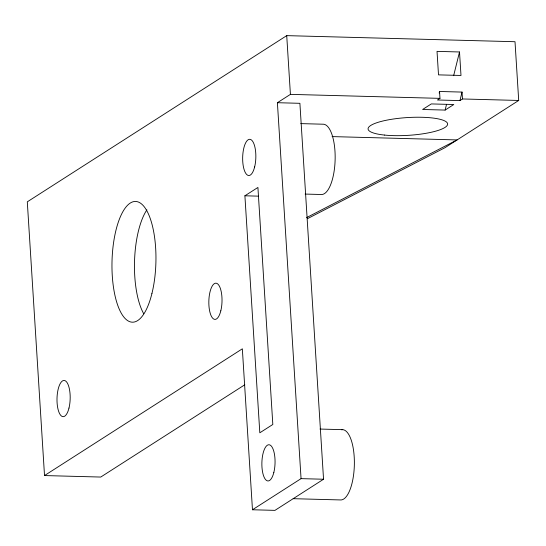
<?xml version="1.0" encoding="UTF-8"?>
<svg xmlns="http://www.w3.org/2000/svg" width="546" height="546" viewBox="0 0 546 546"><rect width="100%" height="100%" fill="white"/><g stroke="black" fill="none" stroke-linecap="round" stroke-linejoin="round"><path stroke-width="0.82" d="M439.168 93.025L439.55 91.482L462.039 92.083L462.476 98.963L459.93 100.594L437.442 99.993L439.98 98.362L439.55 91.482M445.12 110.08L453.794 104.518L431.306 103.924L422.631 109.48L445.12 110.08L446.539 104.347M453.637 75.703L459.514 51.972L437.025 51.372L438.506 74.87L460.995 75.464L459.514 51.972M459.93 100.594L462.039 92.083M307.323 218.748L444.949 147.713L518.7 100.464L515.008 41.721L286.725 35.633L27.3 201.836L44.519 475.559L100.751 477.054L244.813 384.759M44.519 475.559L242.342 348.819L252.47 509.766L301.058 478.637L277.402 102.709L290.417 94.369L439.98 98.362M244.901 195.789L257.917 187.449L272.823 424.474L259.814 432.807L244.901 195.789L258.224 196.144M277.402 102.709L299.897 103.31L323.546 479.238L274.959 510.367L252.47 509.766M306.613 217.601L457.098 139.926L332.091 136.596M462.476 98.963L518.7 100.464M300.771 123.614L323.539 124.222A35.162 12.783 -88.5 0 1 335.108 160.394A35.162 12.783 -88.5 0 1 321.157 194.499L305.132 194.069M319.983 429.054L342.758 429.661M301.058 478.637L323.546 479.238M293.147 498.682L340.376 499.938A35.162 12.783 -88.5 0 0 354.368 463.998A35.162 12.783 -88.5 0 0 341.421 429.743M286.725 35.633L290.417 94.369M143.734 313.779A60.381 21.949 -88.5 0 1 146.881 209.855M384.411 135.06A39.851 8.9 -3.6 0 0 447.399 125.041A39.851 8.9 -3.6 0 0 391.728 119.267A39.851 8.9 -3.6 0 0 384.411 135.06M273.853 472.365A18.114 6.586 -88.5 0 0 269.082 444.751A18.114 6.586 -88.5 0 0 262.469 471.437A18.114 6.586 -88.5 0 0 273.853 472.365M254.641 166.919A18.114 6.586 -88.5 0 0 249.87 139.305A18.114 6.586 -88.5 0 0 243.257 165.998A18.114 6.586 -88.5 0 0 254.641 166.919M68.98 408.074A18.114 6.586 -88.5 0 0 64.21 380.46A18.114 6.586 -88.5 0 0 57.596 407.152A18.114 6.586 -88.5 0 0 68.98 408.074M220.816 310.804A18.114 6.586 -88.5 0 0 216.045 283.19A18.114 6.586 -88.5 0 0 209.432 309.875A18.114 6.586 -88.5 0 0 220.816 310.804M151.924 293.523A60.381 21.949 -88.5 0 0 136.015 201.481A60.381 21.949 -88.5 0 0 113.978 290.445A60.381 21.949 -88.5 0 0 151.924 293.523"/></g></svg>
